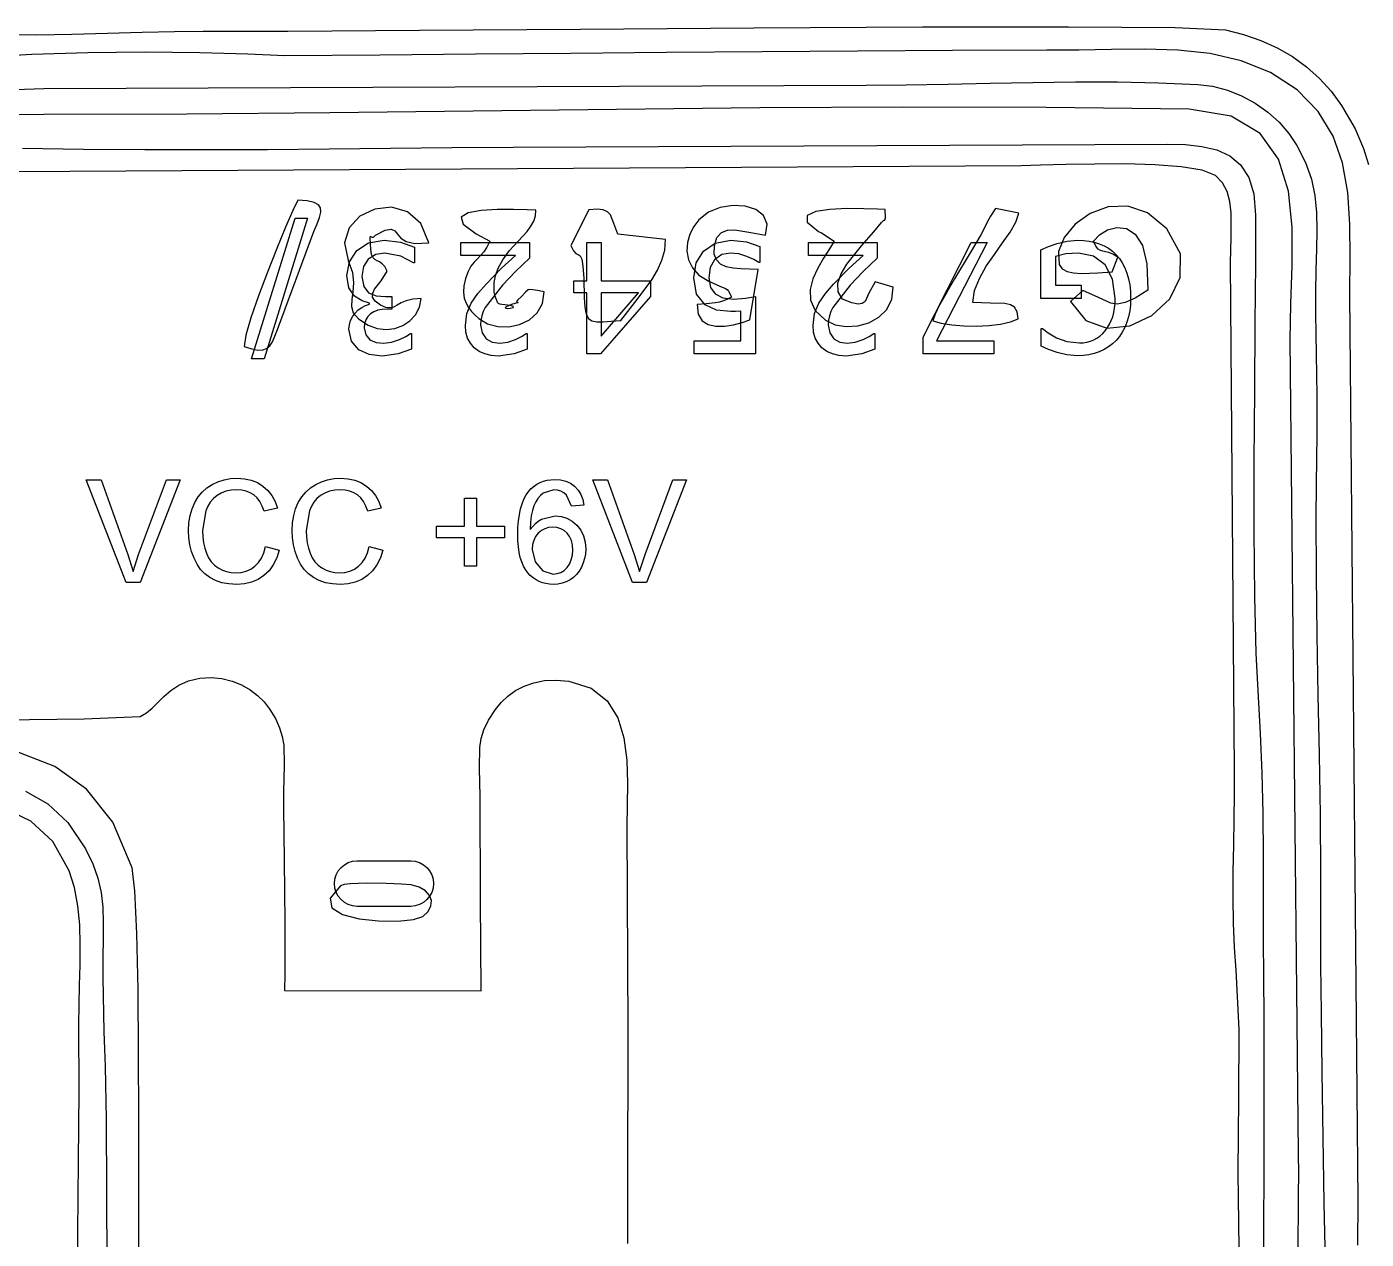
# Model space of a CAD drawing. Extents: x -90 to 90, y -127 to 123.
# Drawn here: x -27.8 to 12.71, y -15.37 to 21.3 of the extents above; entities that cross this region are included whole.
import ezdxf

# ---------------------------------------------------------------- set-up
doc = ezdxf.new("R2010")
doc.units = 0
doc.layers.add('CAPA_1', color=7, linetype='CONTINUOUS')

msp = doc.modelspace()

# ---------------------------------------------------------------- linework, layer by layer
at = {"layer": 'CAPA_1', "color": 3}
for points in [[(-28.5132, 21.0699), (-27.4956, 21.0643), (-26.4293, 21.0812), (-25.3535, 21.1105), (-24.3074, 21.142), (-23.3303, 21.1657), (-22.4613, 21.1712), (-19.8988, 21.1722), (-15.9209, 21.1964), (-11.0493, 21.2328), (-5.806, 21.2702), (-0.7126, 21.2975), (3.7092, 21.3036), (6.9374, 21.2774), (8.4505, 21.2078), (8.999, 21.0736), (9.5209, 20.8935), (10.014, 20.6688), (10.4761, 20.401), (10.9048, 20.0915), (11.2978, 19.7417), (11.6529, 19.3532), (11.9677, 18.9273), (12.3787, 18.2164), (12.6279, 17.6251), (12.7815, 17.1361)], [(-26.262, -17.4012), (-26.2499, -15.1918), (-26.2292, -13.0074), (-26.2138, -10.8888), (-26.2174, -8.8774), (-26.2129, -8.2929), (-26.1969, -7.6894), (-26.1809, -7.0768), (-26.1766, -6.4653), (-26.1957, -5.8646), (-26.2499, -5.2849), (-26.3507, -4.7361), (-26.5099, -4.2281), (-27.0107, -3.3417), (-27.6775, -2.7251), (-28.4927, -2.3312)]]:
    msp.add_lwpolyline(points, dxfattribs=at)
at = {"layer": 'CAPA_1'}
msp.add_lwpolyline([(-28.5132, 21.0699), (-27.4956, 21.0643), (-26.4293, 21.0812), (-25.3535, 21.1105), (-24.3074, 21.142), (-23.3303, 21.1657), (-22.4613, 21.1712), (-19.8988, 21.1722), (-15.9209, 21.1964), (-11.0493, 21.2328), (-5.806, 21.2702), (-0.7126, 21.2975), (3.7092, 21.3036), (6.9374, 21.2774), (8.4505, 21.2078), (8.999, 21.0736), (9.5209, 20.8935), (10.014, 20.6688), (10.4761, 20.401), (10.9048, 20.0915), (11.2978, 19.7417), (11.6529, 19.3532), (11.9677, 18.9273), (12.3787, 18.2164), (12.6279, 17.6251), (12.7815, 17.1361)], dxfattribs=at)
at = {"layer": 'CAPA_1', "color": 29}
for points in [[(12.4615, -15.5519), (12.4709, -14.2152), (12.2214, 12.0834), (12.2188, 13.2262), (12.2297, 14.3114), (12.2191, 15.3353), (12.1521, 16.2939), (11.9935, 17.1833), (11.7084, 17.9996), (11.2618, 18.7388), (10.6187, 19.397), (9.8133, 19.9233), (8.9318, 20.2774), (7.9923, 20.4917), (7.0128, 20.5982), (6.0113, 20.6294), (5.0061, 20.6175), (4.015, 20.5948), (3.0563, 20.5934), (0.2003, 20.585), (-2.6717, 20.57), (-5.5551, 20.5497), (-8.4455, 20.5258), (-11.3387, 20.4996), (-14.23, 20.4727), (-17.1153, 20.4466), (-19.9899, 20.4228), (-21.1117, 20.4792), (-22.559, 20.5188), (-24.2106, 20.5348), (-25.945, 20.5199), (-27.6411, 20.4672), (-29.1774, 20.3694)], [(-29.0521, 19.3755), (-27.2783, 19.4405), (-2.4119, 19.5379), (-1.2007, 19.5495), (0.0533, 19.5716), (1.3348, 19.5977), (2.6283, 19.6214), (3.9184, 19.636), (5.1895, 19.6352), (6.4263, 19.6124), (7.6134, 19.5612), (8.0666, 19.5027), (8.5125, 19.384), (8.9434, 19.2106), (9.3522, 18.988), (9.7313, 18.7217), (10.0734, 18.4173), (10.3711, 18.0803), (10.6169, 17.7162), (10.8772, 17.1961), (11.0512, 16.6939), (11.155, 16.1952), (11.2045, 15.6858), (11.2155, 15.1514), (11.204, 14.5777), (11.186, 13.9504), (11.1773, 13.2552), (11.1809, 12.639), (11.1884, 12.0189), (11.1979, 11.3964), (11.2075, 10.7728), (11.2155, 10.1498), (11.22, 9.5287), (11.2192, 8.9111), (11.2113, 8.2984), (11.1909, 6.5034), (11.1953, 4.7026), (11.217, 2.8974), (11.2489, 1.0892), (11.2836, -0.7204), (11.3136, -2.53), (11.3318, -4.3381), (11.3308, -6.1433), (11.3327, -7.0685), (11.3458, -8.5189), (11.3682, -10.3198), (11.3979, -12.2965), (11.433, -14.274), (11.4715, -16.0778)]]:
    msp.add_lwpolyline(points, dxfattribs=at)
at = {"layer": 'CAPA_1', "color": 242}
for points in [[(10.6488, -15.8871), (10.6526, -15.2619), (10.6592, -14.6358), (10.6655, -14.012), (10.6683, -13.3934), (10.6644, -12.7831), (10.4136, 11.8231), (10.4308, 12.9203), (10.4737, 14.0799), (10.4726, 15.2388), (10.3574, 16.3338), (10.0582, 17.3015), (9.5052, 18.0787), (8.6284, 18.6023), (7.3579, 18.8089), (3.0318, 18.8618), (-1.2981, 18.8714), (-5.6302, 18.8489), (-9.9633, 18.8055), (-14.296, 18.7524), (-18.627, 18.7008), (-22.9549, 18.662), (-27.2783, 18.6472), (-28.7679, 18.6318)], [(-27.9293, 17.6334), (-26.0772, 17.6022), (-24.2233, 17.5879), (-22.368, 17.5871), (-20.5119, 17.5964), (-18.6554, 17.6122), (-16.7988, 17.6313), (-14.9427, 17.6502), (-13.0875, 17.6654), (6.7025, 17.7502), (7.2417, 17.7386), (7.7427, 17.6871), (8.1952, 17.579), (8.5888, 17.3977), (8.9129, 17.1265), (9.1572, 16.7488), (9.3112, 16.2478), (9.3646, 15.6071), (9.3579, 14.1419), (9.3435, 12.3316), (9.3274, 10.2978), (9.316, 8.162), (9.3152, 6.0459), (9.3313, 4.0712), (9.3704, 2.3593), (9.4387, 1.032), (9.508, -0.0789), (9.5535, -1.2613), (9.5802, -2.493), (9.5933, -3.7519), (9.5977, -5.0158), (9.5984, -6.2627), (9.6006, -7.4705), (9.6092, -8.6169), (9.6165, -12.6615), (9.6066, -15.6857)]]:
    msp.add_lwpolyline(points, dxfattribs=at)
at = {"layer": 'CAPA_1', "color": 30}
for points in [[(8.8649, -15.6485), (8.8343, -13.3421), (8.8592, -11.0983), (8.8656, -9.0269), (8.7793, -7.2376), (8.7278, -6.5459), (8.6994, -5.8071), (8.689, -5.0356), (8.6916, -4.246), (8.7022, -3.4527), (8.7157, -2.6703), (8.7269, -1.9132), (8.731, -1.196), (8.6089, 14.1704), (8.6218, 14.9302), (8.6221, 15.6728), (8.5839, 16.0138), (8.5025, 16.3217), (8.3642, 16.5871), (8.1558, 16.8003), (7.7507, 16.9649), (7.1136, 17.0714), (6.3134, 17.1305), (5.419, 17.1533), (4.4991, 17.1507), (3.6226, 17.1337), (2.8583, 17.1131), (2.2752, 17.0999), (-28.1898, 16.9175)], [(-30.2053, 0.3168), (-26.0601, 0.3699), (-24.3636, 0.4423), (-24.179, 0.5469), (-24.0069, 0.6915), (-23.835, 0.8619), (-23.6514, 1.0437), (-23.444, 1.2229), (-23.2006, 1.3851), (-22.9092, 1.5162), (-22.5576, 1.6019), (-22.2201, 1.624), (-21.8956, 1.5917), (-21.5884, 1.5127), (-21.303, 1.3946), (-21.0437, 1.2452), (-20.8149, 1.072), (-20.6209, 0.8827), (-20.466, 0.685), (-20.2783, 0.3777), (-20.1494, 0.1018), (-20.0689, -0.1599), (-20.0266, -0.4243), (-20.0152, -1.0286), (-20.0328, -1.847), (-20.0308, -2.3552), (-20.0229, -3.0728), (-20.0119, -3.9296), (-20.0005, -4.8557), (-19.9914, -5.781), (-19.9874, -6.6352), (-19.9911, -7.3485), (-20.0054, -7.8506), (-14.0539, -7.8574), (-14.0705, -5.1017), (-14.0825, -1.9771), (-14.1031, -1.1249), (-14.0991, -0.5015), (-14.0568, -0.2296), (-13.971, 0.0403), (-13.8294, 0.3266), (-13.6194, 0.6477), (-13.4454, 0.8619), (-13.2439, 1.0555), (-13.014, 1.2235), (-12.7548, 1.3612), (-12.4652, 1.4635), (-12.1442, 1.5256), (-11.791, 1.5426), (-11.4046, 1.5096), (-10.7242, 1.2966), (-10.241, 0.915), (-9.9224, 0.4011), (-9.7357, -0.209), (-9.6482, -0.8792), (-9.6273, -1.5733), (-9.6402, -2.2551), (-9.6544, -2.8885), (-9.6189, -9.0277), (-9.6192, -10.3715), (-9.6256, -12.6363), (-9.6339, -15.5012)]]:
    msp.add_lwpolyline(points, dxfattribs=at)
at = {"layer": 'CAPA_1', "color": 7}
for points in [[(-21.2228, 11.6315), (-20.9939, 11.5602), (-20.8093, 11.5265), (-20.6614, 11.531), (-20.5428, 11.5741), (-20.4463, 11.6563), (-20.3643, 11.7781), (-20.2894, 11.94), (-20.2143, 12.1425), (-19.117, 15.1101), (-19.0133, 15.3412), (-18.9388, 15.5354), (-18.9023, 15.695), (-18.9125, 15.8224), (-18.9783, 15.9199), (-19.1085, 15.9897), (-19.3118, 16.0341), (-19.597, 16.0555), (-19.7457, 15.7467), (-19.9687, 15.2376), (-20.2365, 14.5935), (-20.5198, 13.8796), (-20.7894, 13.1612), (-21.016, 12.5035), (-21.1702, 11.9719), (-21.2228, 11.6315)], [(-15.8646, 13.0837), (-16.1227, 13.0644), (-16.321, 13.0149), (-16.4747, 12.9492), (-16.5986, 12.8818), (-16.7078, 12.8268), (-16.8173, 12.7986), (-16.942, 12.8113), (-17.097, 12.8792), (-17.2643, 13.0037), (-17.3371, 13.1252), (-17.335, 13.2457), (-17.278, 13.3674), (-17.0779, 13.6223), (-16.8948, 13.9062), (-16.9721, 14.0476), (-17.0517, 14.1357), (-17.1302, 14.1887), (-17.2042, 14.2248), (-17.2704, 14.2621), (-17.3255, 14.3188), (-17.3662, 14.413), (-17.389, 14.563), (-17.4109, 14.9075), (-17.398, 14.9688), (-17.3774, 14.9523), (-17.3468, 14.9357), (-17.3056, 14.9429), (-17.2536, 14.9972), (-16.9556, 15.1471), (-16.7753, 15.1813), (-16.6674, 15.1319), (-16.5869, 15.0314), (-16.4886, 14.912), (-16.3273, 14.8062), (-16.058, 14.7462), (-15.6355, 14.7643), (-15.8787, 15.3577), (-16.2779, 15.7079), (-16.7639, 15.8423), (-17.2675, 15.7882), (-17.7195, 15.5731), (-18.0508, 15.2243), (-18.1921, 14.7693), (-18.0742, 14.2353), (-17.9456, 13.871), (-17.9109, 13.5588), (-17.9305, 13.2898), (-17.9652, 13.055), (-17.9755, 12.8454), (-17.9222, 12.6521), (-17.766, 12.4662), (-17.4673, 12.2786), (-17.1972, 12.1806), (-16.9257, 12.1492), (-16.6635, 12.1794), (-16.4212, 12.2664), (-16.2095, 12.4052), (-16.0391, 12.591), (-15.9206, 12.8188), (-15.8646, 13.0837)], [(-6.4889, 13.1251), (-6.6049, 13.0597), (-6.7255, 13.0109), (-6.8502, 12.9757), (-6.9789, 12.9512), (-7.2467, 12.9224), (-7.5264, 12.901), (-7.4915, 12.6088), (-7.372, 12.4116), (-7.1867, 12.2953), (-6.9542, 12.246), (-6.6933, 12.2493), (-6.4226, 12.2914), (-6.1609, 12.358), (-5.9269, 12.4351), (-5.6758, 13.9619), (-5.9416, 13.9701), (-6.1982, 13.9794), (-6.4358, 14.0009), (-6.6449, 14.0456), (-6.8156, 14.1247), (-6.9384, 14.2491), (-7.0037, 14.43), (-7.0016, 14.6784), (-6.9246, 14.9282), (-6.7862, 15.0795), (-6.6005, 15.1515), (-6.3814, 15.1636), (-5.8993, 15.0846), (-5.4525, 14.9964), (-5.4013, 15.3327), (-5.5128, 15.5929), (-5.7491, 15.7753), (-6.0723, 15.8784), (-6.4445, 15.9003), (-6.8279, 15.8395), (-7.1847, 15.6942), (-7.4769, 15.4628), (-7.6254, 15.2631), (-7.7405, 15.0314), (-7.8122, 14.7793), (-7.8306, 14.5178), (-7.7858, 14.2585), (-7.668, 14.0125), (-7.4672, 13.7913), (-7.1735, 13.6062), (-6.8416, 13.4612), (-6.6703, 13.3882), (-6.6198, 13.3526), (-6.5794, 13.3039), (-6.5391, 13.2315), (-6.4889, 13.1251)], [(-3.384, 14.8175), (-3.5231, 14.5819), (-3.6985, 14.3073), (-3.8769, 14.0042), (-4.0248, 13.6832), (-4.1086, 13.3547), (-4.0949, 13.0292), (-3.9502, 12.7171), (-3.641, 12.429), (-3.3463, 12.2899), (-3.0128, 12.2324), (-2.6656, 12.2533), (-2.3293, 12.3497), (-2.029, 12.5183), (-1.7894, 12.7561), (-1.6355, 13.0601), (-1.592, 13.4272), (-2.1442, 13.5861), (-2.3263, 13.25), (-2.4436, 12.998), (-2.528, 12.9282), (-2.6564, 12.9091), (-2.8488, 12.9504), (-3.1251, 13.0622), (-3.2635, 13.2902), (-3.2693, 13.5514), (-3.172, 13.8332), (-3.0013, 14.1227), (-2.5577, 14.673), (-2.1752, 15.0998), (-1.9438, 15.3872), (-1.8811, 15.4493), (-1.8428, 15.4584), (-1.8284, 15.5282), (-1.8374, 15.7719), (-2.0707, 15.7827), (-2.4855, 15.7983), (-2.9938, 15.803), (-3.5075, 15.7811), (-3.9386, 15.7167), (-4.1991, 15.5943), (-4.2008, 15.3981), (-3.8559, 15.1122), (-3.7649, 15.0661), (-3.384, 14.8175)], [(-0.3909, 12.4085), (-0.14, 12.3391), (0.1773, 12.2882), (0.538, 12.2575), (0.9192, 12.2491), (1.2977, 12.2646), (1.6507, 12.306), (1.9549, 12.3752), (2.1875, 12.474), (2.159, 12.6818), (2.0774, 12.8176), (1.9487, 12.8965), (1.779, 12.9336), (1.3408, 12.9426), (0.8107, 12.9656), (0.8651, 13.3269), (1.0119, 13.6932), (1.222, 14.0587), (1.4664, 14.4173), (1.7159, 14.7633), (1.9414, 15.0906), (2.1139, 15.3933), (2.2041, 15.6656), (1.4995, 15.8117), (1.3464, 15.5742), (1.2516, 15.3966), (1.1709, 15.2262), (1.0601, 15.0106), (0.7346, 14.4655), (0.2585, 13.6807), (0.0229, 13.2778), (-0.1795, 12.9103), (-0.3253, 12.61), (-0.3909, 12.4085)], [(5.0322, 13.8864), (5.2032, 14.3302), (5.0471, 14.4237), (4.9232, 14.4736), (4.8244, 14.497), (4.7436, 14.5112), (4.6738, 14.5332), (4.6078, 14.5801), (4.5386, 14.6692), (4.459, 14.8175), (4.6395, 15.0101), (4.8859, 15.1602), (5.169, 15.2353), (5.4592, 15.2027), (5.7272, 15.0295), (5.9437, 14.6831), (6.0791, 14.1309), (6.1042, 13.34), (5.7185, 13.0945), (5.4182, 12.9594), (5.1807, 12.9145), (4.9833, 12.9393), (4.6187, 13.1168), (4.1435, 13.3294), (3.7647, 12.9948), (4.2341, 12.4157), (4.8644, 12.1884), (5.5602, 12.2591), (6.2261, 12.5736), (6.7666, 13.078), (7.0862, 13.7182), (7.0895, 14.4403), (6.6811, 15.1903), (6.1006, 15.6763), (5.4972, 15.8824), (4.9071, 15.8597), (4.3665, 15.6596), (3.9116, 15.3332), (3.5784, 14.9319), (3.4033, 14.5068), (3.4223, 14.1092), (3.5108, 13.9857), (3.6625, 13.9055), (3.8619, 13.8607), (4.0935, 13.8432), (4.5914, 13.8582), (5.0322, 13.8864)], [(-21.0013, 11.2609), (-19.6838, 15.5095), (-19.3028, 15.5095), (-20.6156, 11.2609), (-21.0013, 11.2609)], [(-21.0013, 11.2609), (-19.6838, 15.5095), (-19.3028, 15.5095), (-20.6156, 11.2609), (-21.0013, 11.2609)], [(-13.7939, 14.8175), (-13.8794, 14.635), (-13.9724, 14.497), (-14.07, 14.3872), (-14.1695, 14.2892), (-14.2681, 14.1864), (-14.3633, 14.0626), (-14.4521, 13.9013), (-14.5319, 13.686), (-14.5802, 13.4668), (-14.5894, 13.2719), (-14.5649, 13.0989), (-14.5122, 12.9453), (-14.4365, 12.8087), (-14.3433, 12.6866), (-14.2379, 12.5766), (-14.1258, 12.4763), (-13.8601, 12.3167), (-13.5489, 12.2342), (-13.2177, 12.2274), (-12.8916, 12.2952), (-12.5961, 12.4362), (-12.3565, 12.6493), (-12.1982, 12.9332), (-12.1464, 13.2867), (-12.3521, 13.3247), (-12.4914, 13.3469), (-12.5806, 13.3532), (-12.6359, 13.3433), (-12.71, 13.2745), (-12.8442, 13.1395), (-12.9464, 13.0469), (-12.9825, 12.9941), (-12.9761, 12.9703), (-12.9508, 12.9644), (-12.9379, 12.9627), (-13.1327, 12.9018), (-13.2998, 12.8348), (-13.3285, 12.7977), (-13.2694, 12.7852), (-13.1733, 12.7917), (-13.0906, 12.812), (-13.072, 12.8405), (-13.1682, 12.8718), (-13.4298, 12.9006), (-13.4901, 12.9127), (-13.5316, 12.9357), (-13.5579, 12.965), (-13.5727, 12.9958), (-13.5817, 13.0432), (-13.5874, 13.0405), (-13.6308, 13.1544), (-13.6579, 13.279), (-13.6602, 13.5699), (-13.6214, 13.7685), (-13.5398, 13.9978), (-13.403, 14.2539), (-13.1988, 14.5334), (-12.9361, 14.8189), (-12.6676, 15.1145), (-12.5538, 15.2678), (-12.4658, 15.4256), (-12.4126, 15.5885), (-12.4032, 15.7573), (-12.6604, 15.7694), (-13.0777, 15.7815), (-13.5704, 15.7792), (-14.0538, 15.7481), (-14.4434, 15.6734), (-14.6545, 15.5409), (-14.6024, 15.3359), (-14.2026, 15.044), (-13.7939, 14.8175)], [(-11.3404, 14.6874), (-11.2606, 14.5217), (-11.1869, 14.4473), (-11.1203, 14.414), (-11.0621, 14.3718), (-11.0133, 14.2705), (-10.9752, 14.0602), (-10.9489, 13.6906), (-10.9356, 13.1118), (-10.9213, 12.819), (-10.8814, 12.6133), (-10.8111, 12.4806), (-10.7055, 12.4069), (-10.5596, 12.3782), (-10.3688, 12.3805), (-10.1281, 12.3998), (-9.8327, 12.4222), (-9.3384, 13.0528), (-8.8981, 13.6463), (-8.7219, 13.9406), (-8.5876, 14.2393), (-8.5048, 14.5471), (-8.4829, 14.8684), (-9.9242, 15.0326), (-10.0403, 15.3564), (-10.1482, 15.6128), (-10.2347, 15.7038), (-10.3618, 15.7637), (-10.5438, 15.7877), (-10.7948, 15.7711), (-11.3404, 14.6874)], [(-17.0066, 11.733), (-16.7629, 11.7623), (-16.5237, 11.8402), (-16.3348, 11.9359), (-16.1913, 12.0292), (-16.1643, 12.0292), (-16.1643, 11.5525), (-16.5631, 11.409), (-17.0436, 11.3442), (-17.4432, 11.3905), (-17.7517, 11.534), (-17.977, 11.7955), (-18.0525, 12.1542), (-18.0411, 12.2888), (-18.0067, 12.415), (-17.9494, 12.5326), (-17.869, 12.6417), (-17.773, 12.7373), (-17.6677, 12.8136), (-17.5534, 12.8706), (-17.4301, 12.9085), (-17.4301, 12.9402), (-17.6576, 13.0104), (-17.8821, 13.1569), (-18.0518, 13.4068), (-18.1173, 13.7786), (-18.0394, 14.1982), (-17.8188, 14.5361), (-17.464, 14.7683), (-16.9919, 14.8477), (-16.4898, 14.7868), (-16.0717, 14.6395), (-16.0717, 14.1628), (-16.1033, 14.1628), (-16.4852, 14.3633), (-16.9649, 14.459), (-17.2419, 14.415), (-17.474, 14.2708), (-17.6113, 14.0509), (-17.6592, 13.747), (-17.6059, 13.4462), (-17.4571, 13.2603), (-17.2318, 13.1662), (-16.9495, 13.14), (-16.7567, 13.14), (-16.7567, 12.7651), (-16.9063, 12.7651), (-17.052, 12.7561), (-17.1834, 12.7291), (-17.3004, 12.6841), (-17.4031, 12.6208), (-17.4867, 12.5403), (-17.5465, 12.4433), (-17.5824, 12.33), (-17.5944, 12.2004), (-17.545, 11.9829), (-17.4185, 11.8371), (-17.2287, 11.7554), (-17.0066, 11.733)], [(-17.0066, 11.733), (-16.7629, 11.7623), (-16.5237, 11.8402), (-16.3348, 11.9359), (-16.1913, 12.0292), (-16.1643, 12.0292), (-16.1643, 11.5525), (-16.5631, 11.409), (-17.0436, 11.3442), (-17.4432, 11.3905), (-17.7517, 11.534), (-17.977, 11.7955), (-18.0525, 12.1542), (-18.0411, 12.2888), (-18.0067, 12.415), (-17.9494, 12.5326), (-17.869, 12.6417), (-17.773, 12.7373), (-17.6677, 12.8136), (-17.5534, 12.8706), (-17.4301, 12.9085), (-17.4301, 12.9402), (-17.6576, 13.0104), (-17.8821, 13.1569), (-18.0518, 13.4068), (-18.1173, 13.7786), (-18.0394, 14.1982), (-17.8188, 14.5361), (-17.464, 14.7683), (-16.9919, 14.8477), (-16.4898, 14.7868), (-16.0717, 14.6395), (-16.0717, 14.1628), (-16.1033, 14.1628), (-16.4852, 14.3633), (-16.9649, 14.459), (-17.2419, 14.415), (-17.474, 14.2708), (-17.6113, 14.0509), (-17.6592, 13.747), (-17.6059, 13.4462), (-17.4571, 13.2603), (-17.2318, 13.1662), (-16.9495, 13.14), (-16.7567, 13.14), (-16.7567, 12.7651), (-16.9063, 12.7651), (-17.052, 12.7561), (-17.1834, 12.7291), (-17.3004, 12.6841), (-17.4031, 12.6208), (-17.4867, 12.5403), (-17.5465, 12.4433), (-17.5824, 12.33), (-17.5944, 12.2004), (-17.545, 11.9829), (-17.4185, 11.8371), (-17.2287, 11.7554), (-17.0066, 11.733)], [(-14.6688, 14.7783), (-12.5954, 14.7783), (-12.5954, 14.3039), (-13.0181, 13.8974), (-13.4068, 13.4925), (-13.9314, 12.816), (-13.9927, 12.6882), (-14.0366, 12.558), (-14.063, 12.4255), (-14.0718, 12.2907), (-14.0278, 12.0446), (-13.9067, 11.8688), (-13.7231, 11.7669), (-13.4948, 11.733), (-13.2518, 11.7639), (-13.0158, 11.8395), (-12.8322, 11.932), (-12.6895, 12.0246), (-12.6648, 12.0246), (-12.6648, 11.5471), (-13.0543, 11.4106), (-13.5272, 11.3442), (-13.7493, 11.3598), (-13.9461, 11.4066), (-14.1176, 11.4845), (-14.2638, 11.5934), (-14.3802, 11.7294), (-14.4634, 11.8874), (-14.5133, 12.0675), (-14.5299, 12.2699), (-14.4837, 12.6332), (-14.3564, 12.9425), (-14.1551, 13.2341), (-13.9075, 13.5179), (-13.4346, 13.9969), (-13.0181, 14.3895), (-14.6688, 14.3895), (-14.6688, 14.7783)], [(-14.6688, 14.7783), (-12.5954, 14.7783), (-12.5954, 14.3039), (-13.0181, 13.8974), (-13.4068, 13.4925), (-13.9314, 12.816), (-13.9927, 12.6882), (-14.0366, 12.558), (-14.063, 12.4255), (-14.0718, 12.2907), (-14.0278, 12.0446), (-13.9067, 11.8688), (-13.7231, 11.7669), (-13.4948, 11.733), (-13.2518, 11.7639), (-13.0158, 11.8395), (-12.8322, 11.932), (-12.6895, 12.0246), (-12.6648, 12.0246), (-12.6648, 11.5471), (-13.0543, 11.4106), (-13.5272, 11.3442), (-13.7493, 11.3598), (-13.9461, 11.4066), (-14.1176, 11.4845), (-14.2638, 11.5934), (-14.3802, 11.7294), (-14.4634, 11.8874), (-14.5133, 12.0675), (-14.5299, 12.2699), (-14.4837, 12.6332), (-14.3564, 12.9425), (-14.1551, 13.2341), (-13.9075, 13.5179), (-13.4346, 13.9969), (-13.0181, 14.3895), (-14.6688, 14.3895), (-14.6688, 14.7783)], [(-11.2572, 13.6213), (-10.8592, 13.6213), (-10.8592, 14.7783), (-10.4242, 14.7783), (-10.4242, 13.6213), (-8.9386, 13.6213), (-8.9386, 13.1469), (-10.4427, 11.4137), (-10.8592, 11.4137), (-10.8592, 13.2603), (-11.2572, 13.2603), (-11.2572, 13.6213)], [(-11.2572, 13.6213), (-10.8592, 13.6213), (-10.8592, 14.7783), (-10.4242, 14.7783), (-10.4242, 13.6213), (-8.9386, 13.6213), (-8.9386, 13.1469), (-10.4427, 11.4137), (-10.8592, 11.4137), (-10.8592, 13.2603), (-11.2572, 13.2603), (-11.2572, 13.6213)], [(-7.6282, 13.7069), (-7.5503, 14.1589), (-7.332, 14.5176), (-6.9787, 14.7598), (-6.5051, 14.8477), (-6.0299, 14.7945), (-5.6242, 14.6549), (-5.6242, 14.1766), (-5.6558, 14.1766), (-5.8047, 14.2654), (-6.0199, 14.3579), (-6.2637, 14.4327), (-6.512, 14.459), (-6.7766, 14.4104), (-6.998, 14.253), (-7.126, 14.0201), (-7.17, 13.7061), (-7.1214, 13.4122), (-6.9802, 13.2217), (-6.7419, 13.1006), (-6.4272, 13.0659), (-6.0593, 13.0952), (-5.7631, 13.1492), (-5.7631, 11.4137), (-7.6097, 11.4137), (-7.6097, 11.8071), (-6.1981, 11.8071), (-6.1981, 12.7041), (-6.3585, 12.691), (-6.5028, 12.6864), (-6.9394, 12.7296), (-7.2826, 12.8962), (-7.5387, 13.2125), (-7.6282, 13.7069)], [(-7.6282, 13.7069), (-7.5503, 14.1589), (-7.332, 14.5176), (-6.9787, 14.7598), (-6.5051, 14.8477), (-6.0299, 14.7945), (-5.6242, 14.6549), (-5.6242, 14.1766), (-5.6558, 14.1766), (-5.8047, 14.2654), (-6.0199, 14.3579), (-6.2637, 14.4327), (-6.512, 14.459), (-6.7766, 14.4104), (-6.998, 14.253), (-7.126, 14.0201), (-7.17, 13.7061), (-7.1214, 13.4122), (-6.9802, 13.2217), (-6.7419, 13.1006), (-6.4272, 13.0659), (-6.0593, 13.0952), (-5.7631, 13.1492), (-5.7631, 11.4137), (-7.6097, 11.4137), (-7.6097, 11.8071), (-6.1981, 11.8071), (-6.1981, 12.7041), (-6.3585, 12.691), (-6.5028, 12.6864), (-6.9394, 12.7296), (-7.2826, 12.8962), (-7.5387, 13.2125), (-7.6282, 13.7069)], [(-4.1565, 14.7783), (-2.0831, 14.7783), (-2.0831, 14.3039), (-2.5058, 13.8974), (-2.8945, 13.4925), (-3.4191, 12.816), (-3.4804, 12.6882), (-3.5243, 12.558), (-3.5507, 12.4255), (-3.5595, 12.2907), (-3.5155, 12.0446), (-3.3944, 11.8688), (-3.2108, 11.7669), (-2.9825, 11.733), (-2.7395, 11.7639), (-2.5035, 11.8395), (-2.3199, 11.932), (-2.1772, 12.0246), (-2.1525, 12.0246), (-2.1525, 11.5471), (-2.542, 11.4106), (-3.0149, 11.3442), (-3.237, 11.3598), (-3.4338, 11.4066), (-3.6053, 11.4845), (-3.7515, 11.5934), (-3.8679, 11.7294), (-3.9511, 11.8874), (-4.001, 12.0675), (-4.0176, 12.2699), (-3.9714, 12.6332), (-3.8441, 12.9425), (-3.6428, 13.2341), (-3.3952, 13.5179), (-2.9223, 13.9969), (-2.5058, 14.3895), (-4.1565, 14.3895), (-4.1565, 14.7783)], [(-4.1565, 14.7783), (-2.0831, 14.7783), (-2.0831, 14.3039), (-2.5058, 13.8974), (-2.8945, 13.4925), (-3.4191, 12.816), (-3.4804, 12.6882), (-3.5243, 12.558), (-3.5507, 12.4255), (-3.5595, 12.2907), (-3.5155, 12.0446), (-3.3944, 11.8688), (-3.2108, 11.7669), (-2.9825, 11.733), (-2.7395, 11.7639), (-2.5035, 11.8395), (-2.3199, 11.932), (-2.1772, 12.0246), (-2.1525, 12.0246), (-2.1525, 11.5471), (-2.542, 11.4106), (-3.0149, 11.3442), (-3.237, 11.3598), (-3.4338, 11.4066), (-3.6053, 11.4845), (-3.7515, 11.5934), (-3.8679, 11.7294), (-3.9511, 11.8874), (-4.001, 12.0675), (-4.0176, 12.2699), (-3.9714, 12.6332), (-3.8441, 12.9425), (-3.6428, 13.2341), (-3.3952, 13.5179), (-2.9223, 13.9969), (-2.5058, 14.3895), (-4.1565, 14.3895), (-4.1565, 14.7783)], [(-0.6894, 11.9158), (0.7638, 14.7783), (1.2451, 14.7783), (-0.2898, 11.8071), (1.4442, 11.8071), (1.4442, 11.4137), (-0.6894, 11.4137), (-0.6894, 11.9158)], [(-0.6894, 11.9158), (0.7638, 14.7783), (1.2451, 14.7783), (-0.2898, 11.8071), (1.4442, 11.8071), (1.4442, 11.4137), (-0.6894, 11.4137), (-0.6894, 11.9158)], [(3.9864, 14.8477), (4.1612, 14.8409), (4.3283, 14.8205), (4.4876, 14.7866), (4.639, 14.739), (4.7818, 14.6776), (4.9142, 14.6023), (5.0361, 14.5127), (5.1473, 14.4088), (5.2474, 14.2904), (5.3349, 14.1585), (5.41, 14.0133), (5.4728, 13.855), (5.522, 13.6835), (5.5572, 13.4997), (5.5783, 13.3036), (5.5854, 13.0952), (5.5783, 12.8969), (5.557, 12.7092), (5.5213, 12.5321), (5.4712, 12.3655), (5.4083, 12.2105), (5.333, 12.067), (5.2452, 11.9351), (5.145, 11.8148), (5.0365, 11.7105), (4.916, 11.6188), (4.7834, 11.5396), (4.639, 11.4731), (4.4855, 11.4209), (4.3249, 11.3835), (4.1572, 11.361), (3.9825, 11.3535), (3.657, 11.3782), (3.3593, 11.4461), (3.1071, 11.5394), (2.8826, 11.6428), (2.8826, 12.1819), (2.9212, 12.1819), (3.0932, 12.0416), (3.3454, 11.8996), (3.6563, 11.787), (4.035, 11.7423), (4.1533, 11.748), (4.2658, 11.7651), (4.3726, 11.7937), (4.4735, 11.8337), (4.5687, 11.8851), (4.6581, 11.9479), (4.7417, 12.0222), (4.8195, 12.1079), (4.8895, 12.2031), (4.9501, 12.3059), (5.0014, 12.4162), (5.0434, 12.5342), (5.076, 12.6596), (5.0993, 12.7927), (5.1133, 12.9332), (5.118, 13.0813), (5.0393, 13.673), (4.8117, 14.1018), (4.4631, 14.3672), (4.0049, 14.459), (3.6285, 14.432), (3.313, 14.351), (3.313, 13.4871), (4.0859, 13.4871), (4.0859, 13.089), (2.8687, 13.089), (2.8687, 14.5585), (3.0978, 14.6557), (3.3655, 14.7482), (3.664, 14.823), (3.9864, 14.8477)], [(3.9864, 14.8477), (4.1612, 14.8409), (4.3283, 14.8205), (4.4876, 14.7866), (4.639, 14.739), (4.7818, 14.6776), (4.9142, 14.6023), (5.0361, 14.5127), (5.1473, 14.4088), (5.2474, 14.2904), (5.3349, 14.1585), (5.41, 14.0133), (5.4728, 13.855), (5.522, 13.6835), (5.5572, 13.4997), (5.5783, 13.3036), (5.5854, 13.0952), (5.5783, 12.8969), (5.557, 12.7092), (5.5213, 12.5321), (5.4712, 12.3655), (5.4083, 12.2105), (5.333, 12.067), (5.2452, 11.9351), (5.145, 11.8148), (5.0365, 11.7105), (4.916, 11.6188), (4.7834, 11.5396), (4.639, 11.4731), (4.4855, 11.4209), (4.3249, 11.3835), (4.1572, 11.361), (3.9825, 11.3535), (3.657, 11.3782), (3.3593, 11.4461), (3.1071, 11.5394), (2.8826, 11.6428), (2.8826, 12.1819), (2.9212, 12.1819), (3.0932, 12.0416), (3.3454, 11.8996), (3.6563, 11.787), (4.035, 11.7423), (4.1533, 11.748), (4.2658, 11.7651), (4.3726, 11.7937), (4.4735, 11.8337), (4.5687, 11.8851), (4.6581, 11.9479), (4.7417, 12.0222), (4.8195, 12.1079), (4.8895, 12.2031), (4.9501, 12.3059), (5.0014, 12.4162), (5.0434, 12.5342), (5.076, 12.6596), (5.0993, 12.7927), (5.1133, 12.9332), (5.118, 13.0813), (5.0393, 13.673), (4.8117, 14.1018), (4.4631, 14.3672), (4.0049, 14.459), (3.6285, 14.432), (3.313, 14.351), (3.313, 13.4871), (4.0859, 13.4871), (4.0859, 13.089), (2.8687, 13.089), (2.8687, 14.5585), (3.0978, 14.6557), (3.3655, 14.7482), (3.664, 14.823), (3.9864, 14.8477)], [(-10.4242, 13.2603), (-10.4242, 11.9482), (-9.2926, 13.2603), (-10.4242, 13.2603)], [(-10.4242, 13.2603), (-10.4242, 11.9482), (-9.2926, 13.2603), (-10.4242, 13.2603)], [(-18.4933, -4.6143), (-18.4933, -4.6143), (-18.4793, -4.4761), (-18.439, -4.3473), (-18.3755, -4.2305), (-18.2913, -4.1286), (-18.1894, -4.0444), (-18.0726, -3.9809), (-17.9438, -3.9406), (-17.8056, -3.9266), (-16.1845, -3.9266), (-16.0463, -3.9406), (-15.9175, -3.9809), (-15.8007, -4.0444), (-15.6988, -4.1286), (-15.6146, -4.2305), (-15.5511, -4.3473), (-15.5108, -4.4761), (-15.4968, -4.6143), (-15.4968, -4.6143), (-15.5108, -4.7525), (-15.5511, -4.8813), (-15.6146, -4.9981), (-15.6988, -5.1), (-15.8007, -5.1842), (-15.9175, -5.2477), (-16.0463, -5.288), (-16.1845, -5.302), (-17.8056, -5.302), (-17.9438, -5.288), (-18.0726, -5.2477), (-18.1894, -5.1842), (-18.2913, -5.1), (-18.3755, -4.9981), (-18.439, -4.8813), (-18.4793, -4.7525), (-18.4933, -4.6143)], [(-18.3092, -4.6867), (-18.6252, -5.0598), (-18.5739, -5.3449), (-18.2493, -5.5493), (-17.7457, -5.6803), (-17.157, -5.7448), (-16.5774, -5.7503), (-16.101, -5.7039), (-15.822, -5.6127), (-15.6584, -5.4541), (-15.5726, -5.2884), (-15.5606, -5.1243), (-15.6182, -4.9703), (-15.7411, -4.835), (-15.9254, -4.7269), (-16.1667, -4.6547), (-16.461, -4.627), (-16.9236, -4.6162), (-17.4981, -4.6061), (-17.7746, -4.6091), (-18.016, -4.6214), (-18.2012, -4.6463), (-18.3092, -4.6867)]]:
    msp.add_lwpolyline(points, close=True, dxfattribs=at)
at = {"layer": 'CAPA_1'}
for points in [[(-24.7947, 4.4888), (-25.9953, 7.596), (-25.5498, 7.596), (-24.7426, 5.3379), (-24.5799, 4.8295), (-24.4128, 5.3379), (-23.5752, 7.596), (-23.1558, 7.596), (-24.3672, 4.4888), (-24.7947, 4.4888)], [(-24.7947, 4.4888), (-25.9953, 7.596), (-25.5498, 7.596), (-24.7426, 5.3379), (-24.5799, 4.8295), (-24.4128, 5.3379), (-23.5752, 7.596), (-23.1558, 7.596), (-24.3672, 4.4888), (-24.7947, 4.4888)], [(-20.5723, 5.5788), (-20.16, 5.4746), (-20.2374, 5.2364), (-20.3406, 5.0285), (-20.4696, 4.8507), (-20.6243, 4.7029), (-20.8013, 4.5866), (-20.997, 4.5034), (-21.2114, 4.4534), (-21.4445, 4.4367), (-21.6835, 4.4495), (-21.8991, 4.4878), (-22.0914, 4.5517), (-22.2604, 4.6414), (-22.4082, 4.7549), (-22.5371, 4.8914), (-22.6471, 5.0508), (-22.7384, 5.233), (-22.8102, 5.4306), (-22.8615, 5.6352), (-22.8923, 5.8468), (-22.9026, 6.0655), (-22.8911, 6.3002), (-22.8564, 6.5195), (-22.7986, 6.7234), (-22.7175, 6.9117), (-22.615, 7.0815), (-22.4929, 7.2296), (-22.3513, 7.356), (-22.1902, 7.4607), (-22.015, 7.5427), (-21.8312, 7.6013), (-21.6388, 7.6363), (-21.438, 7.648), (-21.2141, 7.6332), (-21.0089, 7.5888), (-20.8225, 7.5147), (-20.6547, 7.4108), (-20.5078, 7.2801), (-20.3851, 7.1254), (-20.2865, 6.9467), (-20.2121, 6.7439), (-20.6157, 6.6485), (-20.6756, 6.8063), (-20.7478, 6.9412), (-20.8323, 7.053), (-20.9288, 7.1417), (-21.038, 7.2096), (-21.1605, 7.2579), (-21.2962, 7.2869), (-21.4452, 7.2965), (-21.6165, 7.2858), (-21.7732, 7.2537), (-21.9154, 7.2001), (-22.0427, 7.1251), (-22.1537, 7.032), (-22.247, 6.924), (-22.3223, 6.8015), (-22.3797, 6.6644), (-22.4773, 6.0677), (-22.4701, 5.876), (-22.4486, 5.6968), (-22.4126, 5.5301), (-22.3623, 5.3762), (-22.2968, 5.2376), (-22.2153, 5.1179), (-22.1178, 5.0168), (-22.0043, 4.9343), (-21.8804, 4.8703), (-21.7515, 4.8247), (-21.6175, 4.7973), (-21.4785, 4.7882), (-21.3128, 4.8007), (-21.1605, 4.838), (-21.0215, 4.9002), (-20.8956, 4.9871), (-20.7859, 5.0989), (-20.6954, 5.2347), (-20.6242, 5.3946), (-20.5723, 5.5788)], [(-20.5723, 5.5788), (-20.16, 5.4746), (-20.2374, 5.2364), (-20.3406, 5.0285), (-20.4696, 4.8507), (-20.6243, 4.7029), (-20.8013, 4.5866), (-20.997, 4.5034), (-21.2114, 4.4534), (-21.4445, 4.4367), (-21.6835, 4.4495), (-21.8991, 4.4878), (-22.0914, 4.5517), (-22.2604, 4.6414), (-22.4082, 4.7549), (-22.5371, 4.8914), (-22.6471, 5.0508), (-22.7384, 5.233), (-22.8102, 5.4306), (-22.8615, 5.6352), (-22.8923, 5.8468), (-22.9026, 6.0655), (-22.8911, 6.3002), (-22.8564, 6.5195), (-22.7986, 6.7234), (-22.7175, 6.9117), (-22.615, 7.0815), (-22.4929, 7.2296), (-22.3513, 7.356), (-22.1902, 7.4607), (-22.015, 7.5427), (-21.8312, 7.6013), (-21.6388, 7.6363), (-21.438, 7.648), (-21.2141, 7.6332), (-21.0089, 7.5888), (-20.8225, 7.5147), (-20.6547, 7.4108), (-20.5078, 7.2801), (-20.3851, 7.1254), (-20.2865, 6.9467), (-20.2121, 6.7439), (-20.6157, 6.6485), (-20.6756, 6.8063), (-20.7478, 6.9412), (-20.8323, 7.053), (-20.9288, 7.1417), (-21.038, 7.2096), (-21.1605, 7.2579), (-21.2962, 7.2869), (-21.4452, 7.2965), (-21.6165, 7.2858), (-21.7732, 7.2537), (-21.9154, 7.2001), (-22.0427, 7.1251), (-22.1537, 7.032), (-22.247, 6.924), (-22.3223, 6.8015), (-22.3797, 6.6644), (-22.4773, 6.0677), (-22.4701, 5.876), (-22.4486, 5.6968), (-22.4126, 5.5301), (-22.3623, 5.3762), (-22.2968, 5.2376), (-22.2153, 5.1179), (-22.1178, 5.0168), (-22.0043, 4.9343), (-21.8804, 4.8703), (-21.7515, 4.8247), (-21.6175, 4.7973), (-21.4785, 4.7882), (-21.3128, 4.8007), (-21.1605, 4.838), (-21.0215, 4.9002), (-20.8956, 4.9871), (-20.7859, 5.0989), (-20.6954, 5.2347), (-20.6242, 5.3946), (-20.5723, 5.5788)], [(-17.4384, 5.5788), (-17.0261, 5.4746), (-17.1035, 5.2364), (-17.2067, 5.0285), (-17.3357, 4.8507), (-17.4904, 4.7029), (-17.6674, 4.5866), (-17.8631, 4.5034), (-18.0775, 4.4534), (-18.3106, 4.4367), (-18.5496, 4.4495), (-18.7652, 4.4878), (-18.9575, 4.5517), (-19.1265, 4.6414), (-19.2743, 4.7549), (-19.4032, 4.8914), (-19.5132, 5.0508), (-19.6045, 5.233), (-19.6763, 5.4306), (-19.7276, 5.6352), (-19.7584, 5.8468), (-19.7687, 6.0655), (-19.7572, 6.3002), (-19.7225, 6.5195), (-19.6647, 6.7234), (-19.5836, 6.9117), (-19.4811, 7.0815), (-19.359, 7.2296), (-19.2174, 7.356), (-19.0563, 7.4607), (-18.8811, 7.5427), (-18.6973, 7.6013), (-18.5049, 7.6363), (-18.3041, 7.648), (-18.0802, 7.6332), (-17.875, 7.5888), (-17.6886, 7.5147), (-17.5208, 7.4108), (-17.3739, 7.2801), (-17.2512, 7.1254), (-17.1526, 6.9467), (-17.0782, 6.7439), (-17.4818, 6.6485), (-17.5417, 6.8063), (-17.6139, 6.9412), (-17.6984, 7.053), (-17.7949, 7.1417), (-17.9041, 7.2096), (-18.0266, 7.2579), (-18.1623, 7.2869), (-18.3113, 7.2965), (-18.4826, 7.2858), (-18.6393, 7.2537), (-18.7815, 7.2001), (-18.9088, 7.1251), (-19.0198, 7.032), (-19.1131, 6.924), (-19.1884, 6.8015), (-19.2458, 6.6644), (-19.3434, 6.0677), (-19.3362, 5.876), (-19.3147, 5.6968), (-19.2787, 5.5301), (-19.2284, 5.3762), (-19.1629, 5.2376), (-19.0814, 5.1179), (-18.9839, 5.0168), (-18.8704, 4.9343), (-18.7465, 4.8703), (-18.6176, 4.8247), (-18.4836, 4.7973), (-18.3446, 4.7882), (-18.1789, 4.8007), (-18.0266, 4.838), (-17.8876, 4.9002), (-17.7617, 4.9871), (-17.652, 5.0989), (-17.5615, 5.2347), (-17.4903, 5.3946), (-17.4384, 5.5788)], [(-17.4384, 5.5788), (-17.0261, 5.4746), (-17.1035, 5.2364), (-17.2067, 5.0285), (-17.3357, 4.8507), (-17.4904, 4.7029), (-17.6674, 4.5866), (-17.8631, 4.5034), (-18.0775, 4.4534), (-18.3106, 4.4367), (-18.5496, 4.4495), (-18.7652, 4.4878), (-18.9575, 4.5517), (-19.1265, 4.6414), (-19.2743, 4.7549), (-19.4032, 4.8914), (-19.5132, 5.0508), (-19.6045, 5.233), (-19.6763, 5.4306), (-19.7276, 5.6352), (-19.7584, 5.8468), (-19.7687, 6.0655), (-19.7572, 6.3002), (-19.7225, 6.5195), (-19.6647, 6.7234), (-19.5836, 6.9117), (-19.4811, 7.0815), (-19.359, 7.2296), (-19.2174, 7.356), (-19.0563, 7.4607), (-18.8811, 7.5427), (-18.6973, 7.6013), (-18.5049, 7.6363), (-18.3041, 7.648), (-18.0802, 7.6332), (-17.875, 7.5888), (-17.6886, 7.5147), (-17.5208, 7.4108), (-17.3739, 7.2801), (-17.2512, 7.1254), (-17.1526, 6.9467), (-17.0782, 6.7439), (-17.4818, 6.6485), (-17.5417, 6.8063), (-17.6139, 6.9412), (-17.6984, 7.053), (-17.7949, 7.1417), (-17.9041, 7.2096), (-18.0266, 7.2579), (-18.1623, 7.2869), (-18.3113, 7.2965), (-18.4826, 7.2858), (-18.6393, 7.2537), (-18.7815, 7.2001), (-18.9088, 7.1251), (-19.0198, 7.032), (-19.1131, 6.924), (-19.1884, 6.8015), (-19.2458, 6.6644), (-19.3434, 6.0677), (-19.3362, 5.876), (-19.3147, 5.6968), (-19.2787, 5.5301), (-19.2284, 5.3762), (-19.1629, 5.2376), (-19.0814, 5.1179), (-18.9839, 5.0168), (-18.8704, 4.9343), (-18.7465, 4.8703), (-18.6176, 4.8247), (-18.4836, 4.7973), (-18.3446, 4.7882), (-18.1789, 4.8007), (-18.0266, 4.838), (-17.8876, 4.9002), (-17.7617, 4.9871), (-17.652, 5.0989), (-17.5615, 5.2347), (-17.4903, 5.3946), (-17.4384, 5.5788)], [(-10.9463, 6.8365), (-11.3239, 6.8061), (-11.4693, 7.1331), (-11.5515, 7.2047), (-11.6428, 7.2558), (-11.7432, 7.2863), (-11.8526, 7.2965), (-12.1766, 7.1945), (-12.2618, 7.1214), (-12.3375, 7.0333), (-12.4038, 6.9302), (-12.4609, 6.8119), (-12.5067, 6.6722), (-12.5401, 6.506), (-12.5609, 6.3131), (-12.5693, 6.0937), (-12.4965, 6.1917), (-12.4159, 6.2764), (-12.3276, 6.3474), (-12.2316, 6.4047), (-11.8135, 6.5067), (-11.6296, 6.4891), (-11.4599, 6.4363), (-11.3042, 6.3484), (-11.1626, 6.2254), (-11.0453, 6.0747), (-10.9614, 5.9035), (-10.9111, 5.7117), (-10.8943, 5.4992), (-10.9022, 5.3554), (-10.9257, 5.2169), (-10.965, 5.0836), (-11.0201, 4.9553), (-11.0893, 4.8369), (-11.1701, 4.7334), (-11.2627, 4.6446), (-11.3673, 4.5705), (-11.4812, 4.5121), (-11.6026, 4.4703), (-11.7315, 4.4451), (-11.8678, 4.4367), (-11.9841, 4.4422), (-12.0951, 4.4587), (-12.2005, 4.4861), (-12.3006, 4.5245), (-12.3951, 4.5738), (-12.4842, 4.6341), (-12.5678, 4.7054), (-12.646, 4.7875), (-12.7165, 4.8822), (-12.7776, 4.9912), (-12.8293, 5.1143), (-12.8716, 5.2517), (-12.9045, 5.4033), (-12.9281, 5.5691), (-12.9422, 5.7491), (-12.9469, 5.9433), (-12.9417, 6.1608), (-12.926, 6.3629), (-12.8999, 6.5497), (-12.8635, 6.7211), (-12.8165, 6.8772), (-12.7593, 7.0179), (-12.6916, 7.1432), (-12.6135, 7.2531), (-12.5376, 7.3365), (-12.4555, 7.4088), (-12.367, 7.47), (-12.2722, 7.52), (-12.171, 7.559), (-12.0635, 7.5868), (-11.9496, 7.6034), (-11.8294, 7.609), (-11.6542, 7.5961), (-11.4955, 7.5576), (-11.3532, 7.4934), (-11.2277, 7.4036), (-11.1222, 7.2913), (-11.0401, 7.1594), (-10.9814, 7.0078), (-10.9463, 6.8365)], [(-10.9463, 6.8365), (-11.3239, 6.8061), (-11.4693, 7.1331), (-11.5515, 7.2047), (-11.6428, 7.2558), (-11.7432, 7.2863), (-11.8526, 7.2965), (-12.1766, 7.1945), (-12.2618, 7.1214), (-12.3375, 7.0333), (-12.4038, 6.9302), (-12.4609, 6.8119), (-12.5067, 6.6722), (-12.5401, 6.506), (-12.5609, 6.3131), (-12.5693, 6.0937), (-12.4965, 6.1917), (-12.4159, 6.2764), (-12.3276, 6.3474), (-12.2316, 6.4047), (-11.8135, 6.5067), (-11.6296, 6.4891), (-11.4599, 6.4363), (-11.3042, 6.3484), (-11.1626, 6.2254), (-11.0453, 6.0747), (-10.9614, 5.9035), (-10.9111, 5.7117), (-10.8943, 5.4992), (-10.9022, 5.3554), (-10.9257, 5.2169), (-10.965, 5.0836), (-11.0201, 4.9553), (-11.0893, 4.8369), (-11.1701, 4.7334), (-11.2627, 4.6446), (-11.3673, 4.5705), (-11.4812, 4.5121), (-11.6026, 4.4703), (-11.7315, 4.4451), (-11.8678, 4.4367), (-11.9841, 4.4422), (-12.0951, 4.4587), (-12.2005, 4.4861), (-12.3006, 4.5245), (-12.3951, 4.5738), (-12.4842, 4.6341), (-12.5678, 4.7054), (-12.646, 4.7875), (-12.7165, 4.8822), (-12.7776, 4.9912), (-12.8293, 5.1143), (-12.8716, 5.2517), (-12.9045, 5.4033), (-12.9281, 5.5691), (-12.9422, 5.7491), (-12.9469, 5.9433), (-12.9417, 6.1608), (-12.926, 6.3629), (-12.8999, 6.5497), (-12.8635, 6.7211), (-12.8165, 6.8772), (-12.7593, 7.0179), (-12.6916, 7.1432), (-12.6135, 7.2531), (-12.5376, 7.3365), (-12.4555, 7.4088), (-12.367, 7.47), (-12.2722, 7.52), (-12.171, 7.559), (-12.0635, 7.5868), (-11.9496, 7.6034), (-11.8294, 7.609), (-11.6542, 7.5961), (-11.4955, 7.5576), (-11.3532, 7.4934), (-11.2277, 7.4036), (-11.1222, 7.2913), (-11.0401, 7.1594), (-10.9814, 7.0078), (-10.9463, 6.8365)], [(-9.4789, 4.4888), (-10.6795, 7.596), (-10.234, 7.596), (-9.4268, 5.3379), (-9.2641, 4.8295), (-9.097, 5.3379), (-8.2594, 7.596), (-7.84, 7.596), (-9.0514, 4.4888), (-9.4789, 4.4888)], [(-9.4789, 4.4888), (-10.6795, 7.596), (-10.234, 7.596), (-9.4268, 5.3379), (-9.2641, 4.8295), (-9.097, 5.3379), (-8.2594, 7.596), (-7.84, 7.596), (-9.0514, 4.4888), (-9.4789, 4.4888)], [(-14.5569, 4.9922), (-14.5569, 5.8428), (-15.4031, 5.8428), (-15.4031, 6.1986), (-14.5569, 6.1986), (-14.5569, 7.0448), (-14.1967, 7.0448), (-14.1967, 6.1986), (-13.3505, 6.1986), (-13.3505, 5.8428), (-14.1967, 5.8428), (-14.1967, 4.9922), (-14.5569, 4.9922)], [(-14.5569, 4.9922), (-14.5569, 5.8428), (-15.4031, 5.8428), (-15.4031, 6.1986), (-14.5569, 6.1986), (-14.5569, 7.0448), (-14.1967, 7.0448), (-14.1967, 6.1986), (-13.3505, 6.1986), (-13.3505, 5.8428), (-14.1967, 5.8428), (-14.1967, 4.9922), (-14.5569, 4.9922)], [(-12.5086, 5.4956), (-12.4247, 5.118), (-12.1918, 4.8439), (-11.8743, 4.7492), (-11.7567, 4.7614), (-11.6481, 4.798), (-11.5484, 4.8591), (-11.4577, 4.9445), (-11.3822, 5.0508), (-11.3281, 5.1745), (-11.2956, 5.3158), (-11.2848, 5.4746), (-11.2955, 5.6272), (-11.3276, 5.7627), (-11.3809, 5.881), (-11.4555, 5.9823), (-11.5465, 6.0635), (-11.6492, 6.1216), (-11.7635, 6.1565), (-11.8895, 6.1682), (-12.0138, 6.1565), (-12.1285, 6.1216), (-12.2334, 6.0635), (-12.3285, 5.9823), (-12.4073, 5.8824), (-12.4636, 5.768), (-12.4973, 5.6391), (-12.5086, 5.4956)], [(-12.5086, 5.4956), (-12.4247, 5.118), (-12.1918, 4.8439), (-11.8743, 4.7492), (-11.7567, 4.7614), (-11.6481, 4.798), (-11.5484, 4.8591), (-11.4577, 4.9445), (-11.3822, 5.0508), (-11.3281, 5.1745), (-11.2956, 5.3158), (-11.2848, 5.4746), (-11.2955, 5.6272), (-11.3276, 5.7627), (-11.3809, 5.881), (-11.4555, 5.9823), (-11.5465, 6.0635), (-11.6492, 6.1216), (-11.7635, 6.1565), (-11.8895, 6.1682), (-12.0138, 6.1565), (-12.1285, 6.1216), (-12.2334, 6.0635), (-12.3285, 5.9823), (-12.4073, 5.8824), (-12.4636, 5.768), (-12.4973, 5.6391), (-12.5086, 5.4956)]]:
    msp.add_lwpolyline(points, close=True, dxfattribs=at)
at = {"layer": 'CAPA_1', "color": 2}
for points in [[(-24.4034, -15.9077), (-24.4063, -14.9678), (-24.4054, -13.5022), (-24.406, -11.6978), (-24.4132, -9.7415), (-24.432, -7.8201), (-24.4677, -6.1203), (-24.5253, -4.8292), (-24.6101, -4.1334), (-25.1973, -2.7586), (-25.9901, -1.7581), (-26.9494, -1.0735), (-28.0362, -0.6461)], [(-27.8298, -1.8134), (-27.1576, -2.1984), (-26.5561, -2.7699), (-26.0148, -3.5651), (-25.7945, -4.0162), (-25.6438, -4.4515), (-25.55, -4.8836), (-25.5006, -5.3255), (-25.483, -5.7898), (-25.4845, -6.2893), (-25.4926, -6.8369), (-25.4947, -7.4452), (-25.4875, -8.0022), (-25.4758, -8.5493), (-25.4611, -9.0885), (-25.4447, -9.622), (-25.4283, -10.1518), (-25.4132, -10.68), (-25.401, -11.2087), (-25.3931, -11.7401), (-25.3505, -20.5946)]]:
    msp.add_lwpolyline(points, dxfattribs=at)

doc.saveas('drawing.dxf')
